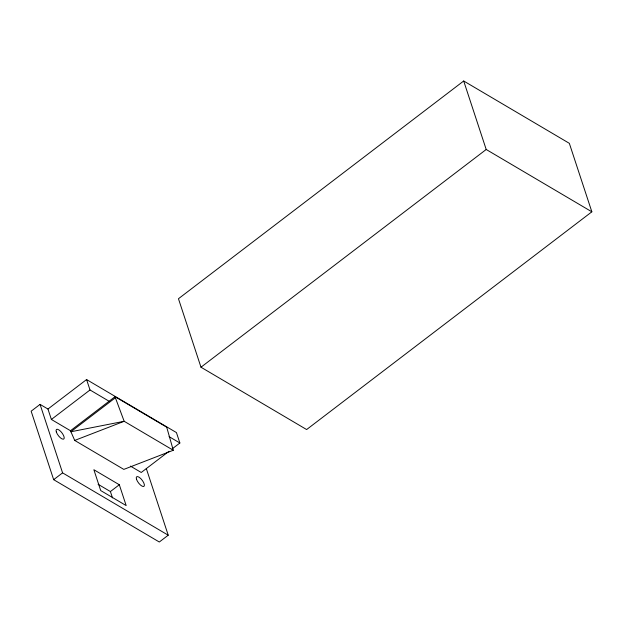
<?xml version="1.0" encoding="UTF-8"?>
<svg xmlns="http://www.w3.org/2000/svg" width="623" height="623" viewBox="0 0 623 623"><rect width="100%" height="100%" fill="white"/><g stroke="black" fill="none" stroke-linecap="round" stroke-linejoin="round"><path stroke-width="0.93" d="M70.477 430.727L115.037 396.703L166.715 427.199L173.28 450.265L123.813 469.399L74.705 440.422L70.477 430.727L51.382 419.458L47.955 409.038L40.067 404.382L31.15 411.188L53.664 479.671L159.309 542.01L168.226 535.204L146.312 468.543M463.691 80.99L178.458 298.729L200.98 367.212L306.625 429.551L591.85 211.812L569.336 143.329L463.691 80.99L486.205 149.481L591.85 211.812M47.955 409.038L86.581 379.555L176.441 432.58L179.868 443L172.143 448.895M51.382 419.458L90.008 389.975L109.095 401.243M115.037 396.703L115.387 397.754L70.82 431.778L124.172 421.288L173.28 450.265M53.664 479.671L62.58 472.865L168.226 535.204M200.98 367.212L486.205 149.481M98.091 484.281L110.403 491.547L119.32 484.749L126.173 505.588L100.716 490.566L93.863 469.726L119.32 484.749M169.051 451.254L141.242 472.483L130.448 466.113M74.705 440.422L124.172 421.288L115.387 397.754M169.074 436.63L179.868 443M86.581 379.555L90.008 389.975M110.403 491.547L112.49 497.894M40.067 404.382L62.58 472.865M136.507 479.289A6.051 2.274 52.6 0 0 143.5 486.532A6.051 2.274 52.6 0 0 140.962 478.799A6.051 2.274 52.6 0 0 136.507 479.289M56.319 431.973A6.051 2.274 52.6 0 0 63.312 439.215A6.051 2.274 52.6 0 0 60.774 431.482A6.051 2.274 52.6 0 0 56.319 431.973"/></g></svg>
